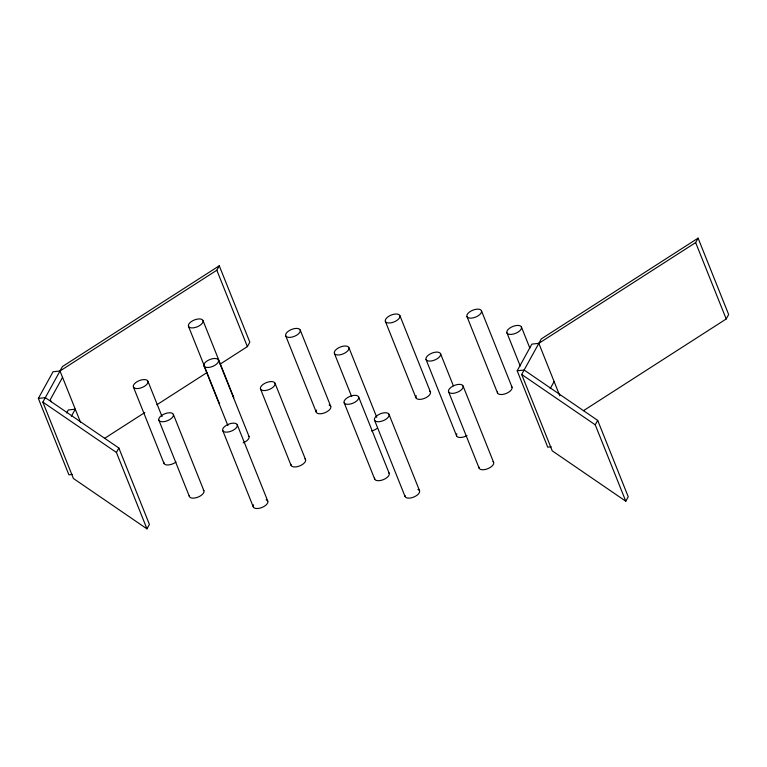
<?xml version="1.0" encoding="UTF-8"?>
<svg xmlns="http://www.w3.org/2000/svg" width="767" height="767" viewBox="0 0 767 767"><rect width="100%" height="100%" fill="white"/><g stroke="black" fill="none" stroke-linecap="round" stroke-linejoin="round"><path stroke-width="1.15" d="M72.386 474.428L68.905 474.811L38.35 398.418L53.048 371.755L59.999 370.988L216.821 270.224L219.266 265.785L249.821 342.178L247.377 346.617L220.234 364.057M38.35 398.418L45.311 397.661L118.856 448.014L149.412 524.407L146.967 528.856L73.411 478.493L42.856 402.1L62.453 366.54L219.266 265.785M62.549 377.354L50.306 399.578L51.178 401.774M66.652 412.982L68.321 409.952L75.281 409.185L71.379 416.251M146.967 528.856L116.411 452.463L118.856 448.014M551.214 446.797L547.734 447.18L517.179 370.787L531.876 344.115L538.827 343.348L695.65 242.593L698.095 238.144L728.65 314.537L726.205 318.986L583.457 410.7M517.179 370.787L524.139 370.02L597.685 420.383L628.24 496.776L625.795 501.215L552.24 450.862L521.685 374.469L541.281 338.909L698.095 238.144M550.207 388.62L554.11 381.544M625.795 501.215L595.24 424.822L597.685 420.383M104.628 438.34L144.838 412.502M156.899 404.746L207.167 372.455M521.685 374.469L595.24 424.822M42.856 402.1L116.411 452.463M695.65 242.593L726.205 318.986M538.827 343.348L559.814 395.82M521.426 327.03A7.804 3.72 -21.8 0 1 511.723 334.364A7.804 3.72 -21.8 0 1 509.374 328.362A7.804 3.72 -21.8 0 1 521.426 327.03L529.834 348.065M506.929 332.801L520.208 366.012M481.455 310.76A7.804 3.72 -21.8 0 1 471.753 318.094A7.804 3.72 -21.8 0 1 469.404 312.083A7.804 3.72 -21.8 0 1 481.455 310.76L512.011 387.153M466.95 316.531L497.505 392.925M463.067 385.983A7.804 3.72 -21.8 0 1 453.374 393.318A7.804 3.72 -21.8 0 1 451.015 387.306A7.804 3.72 -21.8 0 1 463.067 385.983L493.622 462.376M440.536 353.702A7.804 3.72 -21.8 0 1 430.833 361.036A7.804 3.72 -21.8 0 1 428.485 355.035A7.804 3.72 -21.8 0 1 440.536 353.702L453.374 385.811M448.57 391.755L479.126 468.148M426.03 359.474L456.586 435.867M399.875 315.611A7.804 3.72 -21.8 0 1 390.182 322.945A7.804 3.72 -21.8 0 1 387.834 316.934A7.804 3.72 -21.8 0 1 399.875 315.611L430.431 392.004M385.379 321.383L415.935 397.776M389.013 414.362A7.804 3.72 -21.8 0 1 379.32 421.697A7.804 3.72 -21.8 0 1 376.961 415.685A7.804 3.72 -21.8 0 1 389.013 414.362L419.568 490.755M348.88 347.604A7.804 3.72 -21.8 0 1 339.187 354.939A7.804 3.72 -21.8 0 1 336.838 348.937A7.804 3.72 -21.8 0 1 348.88 347.604L376.779 417.353M374.517 420.134L405.072 496.527M358.63 396.942A7.804 3.72 -21.8 0 1 348.927 404.267A7.804 3.72 -21.8 0 1 346.579 398.265A7.804 3.72 -21.8 0 1 358.63 396.942L389.185 473.335M334.383 353.376L351.66 396.558M344.134 402.704L374.689 479.097M300.204 330.021A7.804 3.72 -21.8 0 1 290.501 337.346A7.804 3.72 -21.8 0 1 288.152 331.344A7.804 3.72 -21.8 0 1 300.204 330.021L330.759 406.414M285.707 335.783L316.263 412.176M274.998 383.184A7.804 3.72 -21.8 0 1 265.305 390.518A7.804 3.72 -21.8 0 1 262.947 384.507A7.804 3.72 -21.8 0 1 274.998 383.184L305.554 459.577M216.821 270.224L247.377 346.617M260.502 388.955L291.057 465.348M202.977 320.539A7.804 3.72 -21.8 0 1 193.274 327.864A7.804 3.72 -21.8 0 1 190.925 321.862A7.804 3.72 -21.8 0 1 202.977 320.539L233.532 396.932M218.48 360.097A7.804 3.72 -21.8 0 1 208.787 367.431A7.804 3.72 -21.8 0 1 206.428 361.42A7.804 3.72 -21.8 0 1 218.48 360.097L249.035 436.49M237.233 424.765A7.804 3.72 -21.8 0 1 227.54 432.099A7.804 3.72 -21.8 0 1 225.191 426.088A7.804 3.72 -21.8 0 1 237.233 424.765L267.788 501.158M188.481 326.311L219.036 402.704A7.804 3.72 -21.8 0 0 219.63 403.5M203.984 365.869L227.895 425.656M222.737 430.536L253.292 506.929M173.352 414.372A7.804 3.72 -21.8 0 1 163.659 421.697A7.804 3.72 -21.8 0 1 161.31 415.695A7.804 3.72 -21.8 0 1 173.352 414.372L203.907 490.765M147.897 381.189A7.804 3.72 -21.8 0 1 138.194 388.524A7.804 3.72 -21.8 0 1 135.845 382.512A7.804 3.72 -21.8 0 1 147.897 381.189L162.067 416.615M158.855 420.143L189.411 496.537M133.4 386.961L163.956 463.354M59.999 370.988L80.545 422.358M493.028 461.581A7.804 3.72 -21.8 0 1 487.735 468.733A7.804 3.72 -21.8 0 1 479.02 467.151M467.026 435.589A7.804 3.72 -21.8 0 1 458.915 437.382A7.804 3.72 -21.8 0 1 456.883 433.748M388.581 472.53A7.804 3.72 -21.8 0 1 383.289 479.682A7.804 3.72 -21.8 0 1 374.584 478.109M511.407 386.357A7.804 3.72 -21.8 0 1 506.115 393.509A7.804 3.72 -21.8 0 1 497.409 391.927M376.99 428.446A7.804 3.72 -21.8 0 1 371.621 430.977M304.959 458.781A7.804 3.72 -21.8 0 1 299.667 465.933A7.804 3.72 -21.8 0 1 290.952 464.351M329.11 405.062A7.804 3.72 -21.8 0 1 324.863 412.761A7.804 3.72 -21.8 0 1 316.55 410.057M203.313 489.96A7.804 3.72 -21.8 0 1 198.02 497.112A7.804 3.72 -21.8 0 1 189.305 495.54M248.441 435.694A7.804 3.72 -21.8 0 1 243.149 442.837M429.836 391.208A7.804 3.72 -21.8 0 1 423.585 398.706A7.804 3.72 -21.8 0 1 416.232 395.657M417.919 489.413A7.804 3.72 -21.8 0 1 414.611 496.7A7.804 3.72 -21.8 0 1 404.966 495.53M176.007 462.031A7.804 3.72 -21.8 0 1 167.868 464.975A7.804 3.72 -21.8 0 1 163.85 462.357M266.139 499.806A7.804 3.72 -21.8 0 1 261.902 507.505A7.804 3.72 -21.8 0 1 253.589 504.811M232.928 396.127A7.804 3.72 -21.8 0 1 233.638 397.929"/></g></svg>
